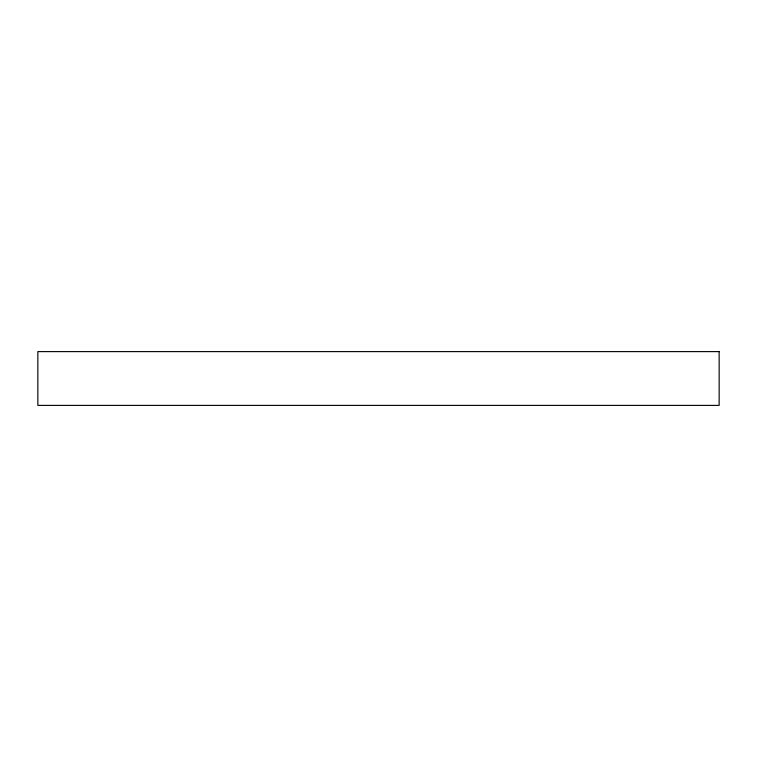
<?xml version="1.0" encoding="UTF-8"?>
<svg xmlns="http://www.w3.org/2000/svg" width="757" height="757" viewBox="0 0 757 757"><rect width="100%" height="100%" fill="white"/><g stroke="black" fill="none" stroke-linecap="round" stroke-linejoin="round"><path stroke-width="1.14" d="M719.15 351.608L37.85 351.608L37.85 405.392L719.15 405.392L719.15 351.608"/></g></svg>
